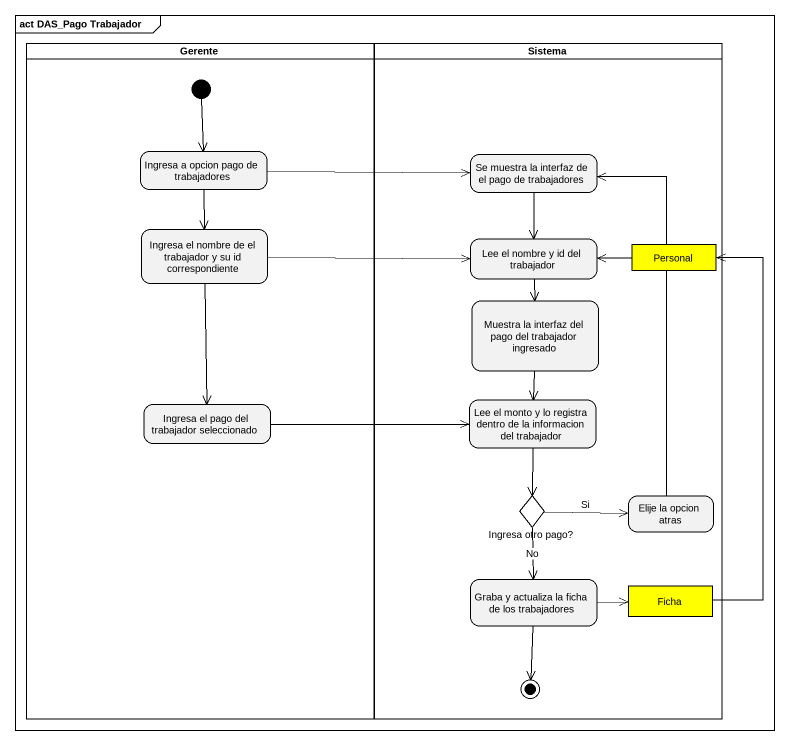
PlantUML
@startuml
mainframe act DAS_Pago Trabajador
hide empty description
state Gerente <<partition>> {
  state "Ingresa a opcion pago de trabajadores" as Ingresa_a_opcion_pago_de
  state "Ingresa el nombre de el trabajador y su id correspondiente" as Ingresa_el_nombre_de_el
  state "Ingresa el pago del trabajador seleccionado" as Ingresa_el_pago_del
  [*] --> Ingresa_a_opcion_pago_de
}
state Sistema <<partition>> {
  state "Se muestra la interfaz de el pago de trabajadores" as Se_muestra_la_interfaz_de
  state "Lee el nombre y id del trabajador" as Lee_el_nombre_y_id_del
  state Personal <<object>> #FFFF00
  state "Muestra la interfaz del pago del trabajador ingresado" as Muestra_la_interfaz_del
  state "Lee el monto y lo registra dentro de la informacion del trabajador" as Lee_el_monto_y_lo_registra
  state "Ingresa otro pago?" as Ingresa_otro_pago <<choice>>
  state "Elije la opcion atras" as Elije_la_opcion_atras
  state "Graba y actualiza la ficha de los trabajadores" as Graba_y_actualiza_la_ficha
  state Ficha <<object>> #FFFF00
  Graba_y_actualiza_la_ficha --> [*]
}
Ingresa_a_opcion_pago_de -right-> Se_muestra_la_interfaz_de
Ingresa_a_opcion_pago_de --> Ingresa_el_nombre_de_el
Se_muestra_la_interfaz_de --> Lee_el_nombre_y_id_del
Ingresa_el_nombre_de_el -right-> Lee_el_nombre_y_id_del
Ingresa_el_nombre_de_el --> Ingresa_el_pago_del
Lee_el_nombre_y_id_del --> Muestra_la_interfaz_del
Personal -left-> Lee_el_nombre_y_id_del
Muestra_la_interfaz_del --> Lee_el_monto_y_lo_registra
Ingresa_el_pago_del -right-> Lee_el_monto_y_lo_registra
Lee_el_monto_y_lo_registra --> Ingresa_otro_pago
Ingresa_otro_pago -right-> Elije_la_opcion_atras : Si
Ingresa_otro_pago --> Graba_y_actualiza_la_ficha : No
Elije_la_opcion_atras -up-> Se_muestra_la_interfaz_de
Graba_y_actualiza_la_ficha -right-> Ficha
Ficha -up-> Personal
@enduml
